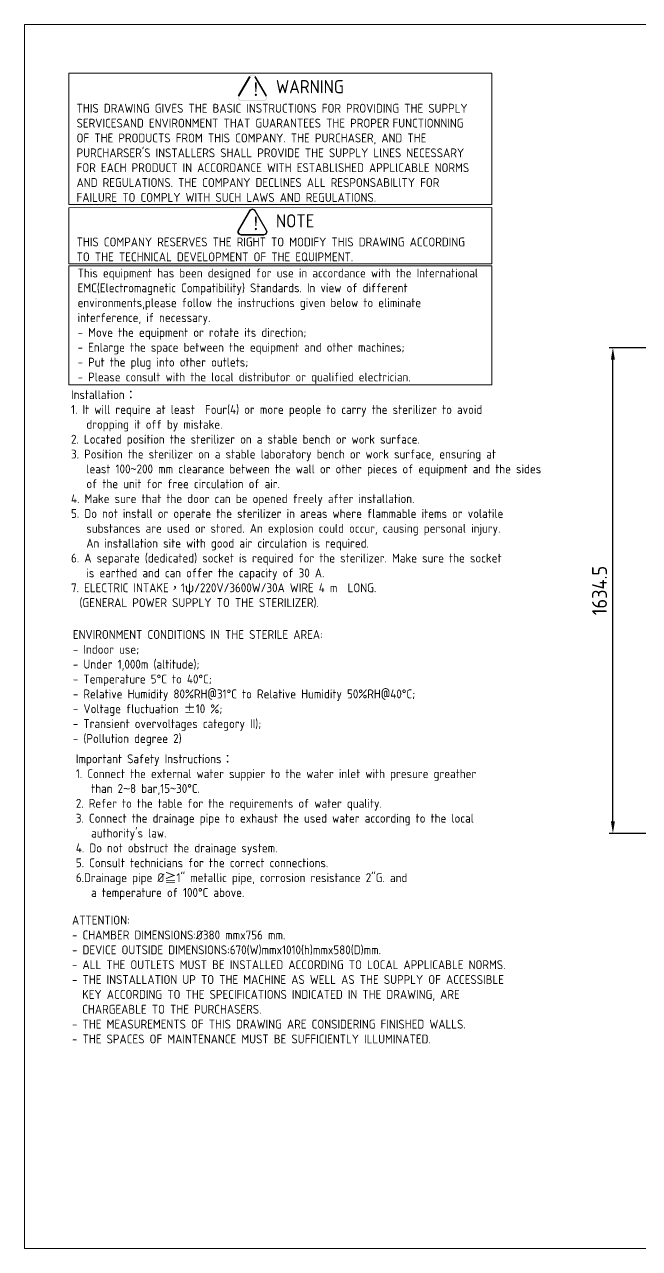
# Model space of a CAD drawing. Header units: millimetres. Extents: x 0 to 5860, y 0 to 4120.
# Drawn here: x 0 to 2071, y 0 to 4120 of the extents above; entities that cross this region are included whole.
import ezdxf

# ---------------------------------------------------------------- set-up
doc = ezdxf.new("R2010")
doc.units = ezdxf.units.MM
doc.layers.add('D', color=3, linetype='Continuous', lineweight=13)
doc.layers.add('F', color=7, linetype='Continuous', lineweight=15)
doc.styles.add('STU25', font='isocp2.shx')
doc.dimstyles.new('STU25', dxfattribs={"dimscale": 20, "dimtxt": 2.5, "dimasz": 2, "dimexe": 0.6, "dimexo": 1, "dimgap": 1, "dimtad": 1, "dimdsep": 46, "dimtxsty": 'STU25', "dimcen": 2, "dimazin": 2, "dimtfac": 1, "dimtmove": 0, "dimatfit": 3, "dimfxl": 0, "dimtolj": 1, "dimtzin": 0, "dimarcsym": 0})

# ---------------------------------------------------------------- blocks, each defined once
blk = doc.blocks.new('*D25')
at = {"layer": 'D', "color": 0, "lineweight": -2}
for p, q in [((2159.7, 3031.9), (1969.4, 3031.9)), ((1981.4, 1437.4), (1981.4, 2991.9)), ((2159.7, 1397.4), (1969.4, 1397.4))]:
    blk.add_line(p, q, dxfattribs=at)
at = {"layer": 'D', "color": 0}
for points in [[(1974.8, 2991.9), (1988.1, 2991.9), (1981.4, 3031.9)], [(1974.8, 1437.4), (1988.1, 1437.4), (1981.4, 1397.4)]]:
    blk.add_solid(points, dxfattribs=at)
at = {"layer": 'Defpoints', "color": 0}
for p in [(1981.4, 3031.9), (2179.7, 3031.9), (2179.7, 1397.4)]:
    blk.add_point(p, dxfattribs=at)
at = {"layer": 'D', "color": 0, "insert": (1936.4, 2214.7), "char_height": 50, "attachment_point": 5, "rotation": 90, "style": 'STU25'}
blk.add_mtext('\\A1;1634.5', dxfattribs=at)

msp = doc.modelspace()

# ---------------------------------------------------------------- hatches: boundary and pattern name
at = {"layer": 'D'}
h = msp.add_hatch(color=11, dxfattribs=at)
edge = h.paths.add_edge_path()
edge.add_line((758.062, 3945.291), (720.125, 3879.582))
edge.add_arc((729.748, 3874.026), 11.111, 150, 270)
edge.add_line((729.748, 3862.915), (805.622, 3862.915))
edge.add_arc((805.622, 3874.026), 11.111, 270, 390)
edge.add_line((815.245, 3879.582), (777.307, 3945.291))
edge.add_arc((767.685, 3939.736), 11.111, 30, 150)
edge = h.paths.add_edge_path(flags=16)
edge.add_arc((767.685, 3939.736), 8.889, 30, 150)
edge.add_line((759.987, 3944.18), (722.05, 3878.471))
edge.add_arc((729.748, 3874.026), 8.889, 150, 270)
edge.add_line((729.748, 3865.138), (805.622, 3865.138))
edge.add_arc((805.622, 3874.026), 8.889, 270, 390)
edge.add_line((813.32, 3878.471), (775.383, 3944.18))
h = msp.add_hatch(color=11, dxfattribs=at)
edge = h.paths.add_edge_path()
edge.add_line((758.062, 3493.56), (720.125, 3427.85))
edge.add_arc((729.748, 3422.295), 11.111, 150, 270)
edge.add_line((729.748, 3411.183), (805.622, 3411.183))
edge.add_arc((805.622, 3422.295), 11.111, 270, 390)
edge.add_line((815.245, 3427.85), (777.307, 3493.56))
edge.add_arc((767.685, 3488.004), 11.111, 30, 150)
edge = h.paths.add_edge_path(flags=16)
edge.add_arc((767.685, 3488.004), 8.889, 30, 150)
edge.add_line((759.987, 3492.448), (722.05, 3426.739))
edge.add_arc((729.748, 3422.295), 8.889, 150, 270)
edge.add_line((729.748, 3413.406), (805.622, 3413.406))
edge.add_arc((805.622, 3422.295), 8.889, 270, 390)
edge.add_line((813.32, 3426.739), (775.383, 3492.448))

# ---------------------------------------------------------------- linework, layer by layer
at = {"layer": 'D', "color": 11}
for p, q in [((758.062, 3945.291), (720.125, 3879.582)), ((759.987, 3944.18), (722.05, 3878.471)), ((775.383, 3944.18), (813.32, 3878.471)), ((777.307, 3945.291), (815.245, 3879.582)), ((758.062, 3493.56), (720.125, 3427.85)), ((759.987, 3492.448), (722.05, 3426.739)), ((775.383, 3492.448), (813.32, 3426.739)), ((777.307, 3493.56), (815.245, 3427.85)), ((729.748, 3413.406), (805.622, 3413.406)), ((729.748, 3411.183), (805.622, 3411.183))]:
    msp.add_line(p, q, dxfattribs=at)
for points in [[(149.108, 3956.259), (1573.507, 3956.622), (1573.507, 3514.201), (149.108, 3513.838)], [(149.108, 3503.404), (1573.507, 3503.768), (1573.507, 3314.411), (149.108, 3314.411)], [(149.108, 3307.489), (1573.507, 3307.489), (1573.507, 2907.318), (149.108, 2907.318)]]:
    msp.add_lwpolyline(points, close=True, dxfattribs=at)
for centre, radius, start, end in [((767.685, 3488.004), 11.111, 30, 150), ((767.685, 3488.004), 8.889, 30, 150), ((729.748, 3422.295), 11.111, 150, 270), ((729.748, 3422.295), 8.889, 150, 270), ((805.622, 3422.295), 11.111, 270, 30), ((805.622, 3422.295), 8.889, 270, 30)]:
    msp.add_arc(centre, radius, start, end, dxfattribs=at)
at = {"layer": 'F', "color": 6}
msp.add_lwpolyline([(0, 4120), (0, 0), (5860, 0), (5860, 4120)], close=True, dxfattribs=at)

# ---------------------------------------------------------------- texts
at = {"layer": 'D', "color": 11, "attachment_point": 1, "style": 'STU25'}
for s, insert, char_height in [('{\\f標楷體|b0|i0|c136|p65;!}', (763.991, 3924.3), 44.44444), ('WARNING', (846.886, 3932.909), 44.4444), ("\\PTHIS DRAWING GIVES THE BASIC INSTRUCTIONS FOR PROVIDING THE SUPPLY \\PSERVICESAND ENVIRONMENT THAT GUARANTEES THE PROPER{\\f????|b0|i0|c0|p54; }FUNCTIONNING \\POF THE PRODUCTS FROM THIS COMPANY. THE PURCHASER, AND THE \\PPURCHARSER'S INSTALLERS SHALL PROVIDE THE SUPPLY LlNES NECESSARY \\PFOR EACH PRODUCT IN ACCORDANCE WITH ESTABLlSHED APPLlCABLE NORMS \\PAND REGULATIONS. THE COMPANY DECLlNES ALL RESPONSABILlTY FOR \\PFAILURE TO COMPLY WITH SUCH LAWS AND REGULATIONS.\\P\\P\\PTHIS COMPANY RESERVES THE RIGHT TO MODIFY THIS DRAWING ACCORDING \\PTO THE TECHNICAL DEVELOPMENT OF THE EQUIPMENT.", (175.439, 3903.006), 30), ('{\\f標楷體|b0|i0|c136|p65;!}', (763.991, 3472.569), 44.44444), ('NOTE', (846.886, 3481.177), 44.4444), ('This equipment has been designed for use in accordance with the International \\PEMC(Electromagnetic Compatibility) Standards. In view of different \\Penvironments,please follow the instructions given below to eliminate \\Pinterference, if necessary.\\P- Move the equipment or rotate its direction;\\P- Enlarge the space between the equipment and other machines;\\P- Put the plug into other outlets;\\P- Please consult with the local distributor or qualified electrician.', (178.914, 3298.491), 30), ('{\\fISOCP2|b1|i0|c0|p2;Installation\\f標楷體|b0|i0|c136|p65;：\\P}1. It will require at least  Four(4) or more people to carry the sterilizer to avoid\\P   dropping it off by mistake.\\P2. Located position the sterilizer on a stable bench or work surface.\\P3. Position the sterilizer on a stable laboratory bench or work surface, ensuring at \\P   least 100{\\f標楷體|b0|i0|c136|p65;~}200 mm clearance between the wall or other pieces of equipment and the sides \\P   of the unit for free circulation of air.\\P4. Make sure that the door can be opened freely after installation.\\P5. Do not install or operate the sterilizer in areas where flammable items or volatile \\P   substances are used or stored. An explosion could occur, causing personal injury. \\P   An installation site with good air circulation is required.\\P6. A separate (dedicated) socket is required for the sterilizer. Make sure the socket \\P   is earthed and can offer the capacity of 30 A.\\P7. ELECTRIC INTAKE{\\f標楷體|b0|i0|c136|p65;，}1{\\f標楷體|b0|i0|c136|p65;ψ}/220V/3600W/30A WIRE 4 m  LONG. \\P{\\f???|b0|i0|c0|p65; } (GENERAL POWER SUPPLY TO THE STERILIZER).', (156.872, 2889.095), 30), ('ENVIRONMENT CONDITIONS IN THE STERILE AREA:\\P- Indoor use;\\P- Under 1,000m (altitude);\\P- Temperature 5%%dC to 40%%dC;\\P- Relative Humidity 80%RH@31%%dC to Relative Humidity 50%RH@40%%dC;\\P- Voltage fluctuation {\\f標楷體|b0|i0|c136|p65;±}10 %;\\P- Transient overvoltages category II);\\P- (Pollution degree 2)', (162.965, 2081.795), 30), ('Important Safety Instructions{\\f標楷體|b0|i0|c136|p65;：\\P}1. Connect the external water suppier to the water inlet with presure greather\\P   than 2{\\f???|b0|i0|c0|p65;~}8 bar,15{\\f標楷體|b0|i0|c136|p65;~}30%%dC.\\P2. Refer to the table for the requirements of water quality.\\P3. Connect the drainage pipe to exhaust the used water according to the local \\P   authority\'s law.\\P4. Do not obstruct the drainage system.\\P5. Consult technicians for the correct connections.\\P6.Drainage pipe %%C{\\f標楷體|b0|i0|c136|p65;≧}1" metallic pipe, corrosion resistance 2"G. and\\P   a temperature of 100%%DC above.', (173.03, 1663.344), 30), ('ATTENTION:\\P- CHAMBER DIMENSIONS:%%c380 mmx756 mm.\\P- DEVICE OUTSIDE DIMENSIONS:670(W)mmx1010(h)mmx580(D)mm.\\P- ALL THE OUTLETS MUST BE INSTALLED ACCORDING TO LOCAL APPLICABLE NORMS.\\P- THE INSTALLATION UP TO THE MACHINE AS WELL AS THE SUPPLY OF ACCESSIBLE \\P  KEY ACCORDING TO THE SPECIFICATIONS INDICATED IN THE DRAWING, ARE \\P  CHARGEABLE TO THE PURCHASERS. \\P- THE MEASUREMENTS OF THIS DRAWING ARE CONSIDERING FINISHED WALLS.\\P- THE SPACES OF MAINTENANCE MUST BE SUFFICIENTLY ILLUMINATED.', (159.979, 1120.352), 30)]:
    msp.add_mtext(s, dxfattribs=dict(at, insert=insert, char_height=char_height))

# ---------------------------------------------------------------- dimensions: what is measured, and where the dimension line sits
at = {"layer": 'D'}
dim = msp.add_linear_dim(base=(1981.429, 3031.904), p1=(2179.716, 1397.404), p2=(2179.716, 3031.904), angle=90, dimstyle='STU25', dxfattribs=at)
dim.commit()
dim.dimension.update_dxf_attribs({"geometry": '*D25', "text_midpoint": (1936.429, 2214.654)})

doc.saveas('drawing.dxf')
